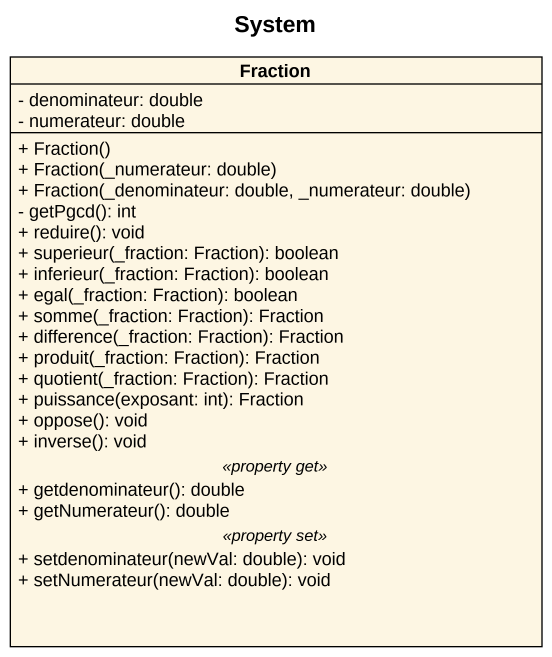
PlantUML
@startuml
title System
hide circle
hide empty members
skinparam classAttributeIconSize 0
class Fraction {
  - denominateur: double
  - numerateur: double
  --
  + Fraction()
  + Fraction(_numerateur: double)
  + Fraction(_denominateur: double, _numerateur: double)
  - getPgcd(): int
  + reduire(): void
  + superieur(_fraction: Fraction): boolean
  + inferieur(_fraction: Fraction): boolean
  + egal(_fraction: Fraction): boolean
  + somme(_fraction: Fraction): Fraction
  + difference(_fraction: Fraction): Fraction
  + produit(_fraction: Fraction): Fraction
  + quotient(_fraction: Fraction): Fraction
  + puissance(exposant: int): Fraction
  + oppose(): void
  + inverse(): void
  .. <<property get>> ..
  + getdenominateur(): double
  + getNumerateur(): double
  .. <<property set>> ..
  + setdenominateur(newVal: double): void
  + setNumerateur(newVal: double): void
}
@enduml
